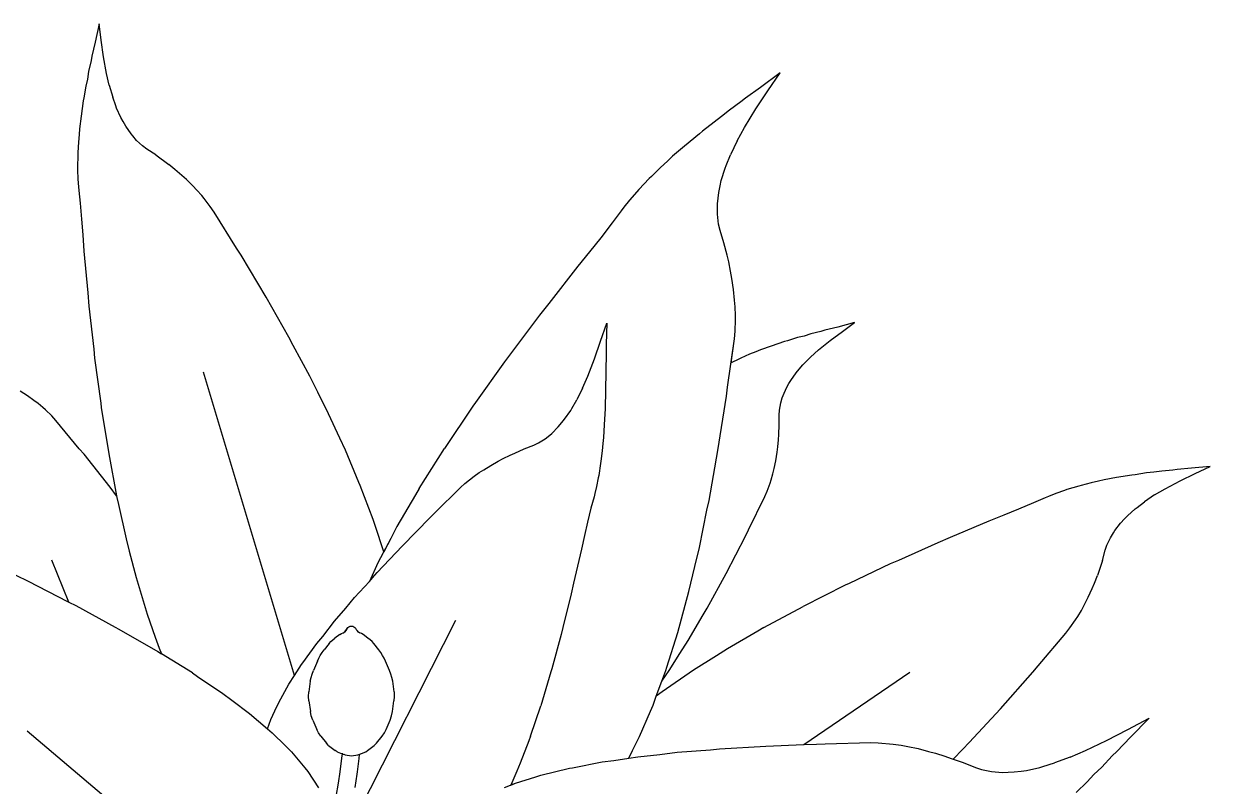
# Model space of a CAD drawing. Header units: metres. Extents: x 244.4 to 340.3, y -4.1 to 64.3.
# Drawn here: x 246.6963 to 247.1591, y 33.3142 to 33.6119 of the extents above; entities that cross this region are included whole.
import ezdxf

# ---------------------------------------------------------------- set-up
doc = ezdxf.new("R2010")
doc.units = ezdxf.units.M
doc.layers.add('Edges', color=7, linetype='Continuous')

msp = doc.modelspace()

# ---------------------------------------------------------------- linework, layer by layer
at = {"layer": 'Edges'}
for p, q in [((246.72565, 33.61191), (246.72411, 33.60476)), ((246.72647, 33.60547), (246.72565, 33.61191)), ((246.72411, 33.60476), (246.72286, 33.5993)), ((246.7274, 33.59898), (246.72647, 33.60547)), ((246.72256, 33.59753), (246.72161, 33.59331)), ((246.72286, 33.5993), (246.72256, 33.59753)), ((246.72858, 33.59249), (246.7274, 33.59898)), ((246.7211, 33.59025), (246.72049, 33.58747)), ((246.72161, 33.59331), (246.7211, 33.59025)), ((246.72964, 33.58786), (246.72858, 33.59249)), ((246.9913, 33.59275), (246.9837, 33.58706)), ((246.98654, 33.58573), (246.9913, 33.59275)), ((246.72049, 33.58747), (246.71978, 33.58298)), ((246.72964, 33.58786), (246.73098, 33.58324)), ((246.9837, 33.58706), (246.97786, 33.58283)), ((246.98187, 33.57865), (246.98654, 33.58573)), ((246.71953, 33.58175), (246.71868, 33.57576)), ((246.71978, 33.58298), (246.71953, 33.58175)), ((246.73221, 33.57982), (246.73098, 33.58324)), ((246.97606, 33.58136), (246.97158, 33.57815)), ((246.97786, 33.58283), (246.97606, 33.58136)), ((246.73252, 33.579), (246.73221, 33.57982)), ((246.73421, 33.57524), (246.73252, 33.579)), ((246.97158, 33.57815), (246.9685, 33.57565)), ((246.97749, 33.57145), (246.98187, 33.57865)), ((246.71868, 33.57576), (246.71807, 33.57089)), ((246.73501, 33.57378), (246.73421, 33.57524)), ((246.73609, 33.57188), (246.73501, 33.57378)), ((246.73814, 33.56889), (246.73609, 33.57188)), ((246.96558, 33.57354), (246.96112, 33.5699)), ((246.9685, 33.57565), (246.96558, 33.57354)), ((246.71791, 33.56865), (246.71761, 33.56571)), ((246.71807, 33.57089), (246.71791, 33.56865)), ((246.73882, 33.56808), (246.73814, 33.56889)), ((246.74033, 33.56636), (246.73882, 33.56808)), ((246.95985, 33.56897), (246.95404, 33.5641)), ((246.96112, 33.5699), (246.95985, 33.56897)), ((246.97459, 33.56619), (246.97749, 33.57145)), ((246.71761, 33.56571), (246.71742, 33.56166)), ((246.74267, 33.56419), (246.74033, 33.56636)), ((246.74433, 33.56295), (246.74267, 33.56419)), ((246.74778, 33.56069), (246.74433, 33.56295)), ((246.95404, 33.5641), (246.94941, 33.56015)), ((246.97459, 33.56619), (246.97199, 33.56074)), ((246.71735, 33.56067), (246.71727, 33.55584)), ((246.71742, 33.56166), (246.71735, 33.56067)), ((246.74778, 33.56069), (246.75287, 33.55699)), ((246.94739, 33.55822), (246.94468, 33.55582)), ((246.94941, 33.56015), (246.94739, 33.55822)), ((246.9703, 33.55652), (246.97199, 33.56074)), ((246.71727, 33.55584), (246.71731, 33.55484)), ((246.71731, 33.55484), (246.71738, 33.55125)), ((246.75528, 33.55506), (246.75287, 33.55699)), ((246.75706, 33.5535), (246.75528, 33.55506)), ((246.7598, 33.55107), (246.75706, 33.5535)), ((246.94468, 33.55582), (246.94116, 33.5523)), ((246.9684, 33.55065), (246.9699, 33.55552)), ((246.9699, 33.55552), (246.9703, 33.55652)), ((246.71738, 33.55125), (246.71762, 33.54825)), ((246.76225, 33.54861), (246.7598, 33.55107)), ((246.76387, 33.54694), (246.76225, 33.54861)), ((246.94028, 33.55148), (246.93625, 33.54724)), ((246.94116, 33.5523), (246.94028, 33.55148)), ((246.96741, 33.54603), (246.96794, 33.54864)), ((246.96794, 33.54864), (246.9684, 33.55065)), ((246.71762, 33.54825), (246.71772, 33.54681)), ((246.71772, 33.54681), (246.71825, 33.54185)), ((246.76573, 33.54483), (246.76387, 33.54694)), ((246.76667, 33.54366), (246.76573, 33.54483)), ((246.93547, 33.54631), (246.93262, 33.54309)), ((246.93625, 33.54724), (246.93547, 33.54631)), ((246.9669, 33.54161), (246.96741, 33.54603)), ((246.71825, 33.54185), (246.71883, 33.53559)), ((246.76907, 33.54059), (246.76667, 33.54366)), ((246.77055, 33.5384), (246.76907, 33.54059)), ((246.93041, 33.54025), (246.92934, 33.53893)), ((246.93262, 33.54309), (246.93041, 33.54025)), ((246.96687, 33.54031), (246.9669, 33.54161)), ((246.96691, 33.53752), (246.96687, 33.54031)), ((246.71883, 33.53559), (246.71932, 33.52945)), ((246.77934, 33.52424), (246.77055, 33.5384)), ((246.92934, 33.53893), (246.92585, 33.5342)), ((246.96737, 33.53365), (246.96691, 33.53752)), ((246.92585, 33.5342), (246.9214, 33.52838)), ((246.96794, 33.53117), (246.96737, 33.53365)), ((246.96941, 33.52634), (246.96794, 33.53117)), ((246.71932, 33.52945), (246.71974, 33.52306)), ((246.9214, 33.52838), (246.917, 33.52284)), ((246.97063, 33.5215), (246.96941, 33.52634)), ((246.71974, 33.52306), (246.72127, 33.50682)), ((246.7811, 33.5215), (246.77934, 33.52424)), ((246.79085, 33.50515), (246.7811, 33.5215)), ((246.917, 33.52284), (246.91238, 33.51725)), ((246.97129, 33.51891), (246.97063, 33.5215)), ((246.91238, 33.51725), (246.90108, 33.50264)), ((246.97205, 33.51526), (246.97129, 33.51891)), ((246.9725, 33.51245), (246.97205, 33.51526)), ((246.97319, 33.50815), (246.9725, 33.51245)), ((246.72127, 33.50682), (246.7217, 33.50165)), ((246.97357, 33.50405), (246.97319, 33.50815)), ((246.79975, 33.4895), (246.79085, 33.50515)), ((246.90108, 33.50264), (246.89746, 33.4981)), ((246.97381, 33.50133), (246.97357, 33.50405)), ((246.7217, 33.50165), (246.72359, 33.48492)), ((246.89746, 33.4981), (246.88623, 33.48303)), ((246.97394, 33.49806), (246.97381, 33.50133)), ((246.97391, 33.49631), (246.97394, 33.49806)), ((246.92131, 33.48798), (246.92369, 33.49503)), ((246.92369, 33.49503), (246.92351, 33.48686)), ((246.97381, 33.49186), (246.97391, 33.49631)), ((247.01386, 33.49352), (247.00883, 33.49229)), ((247.0204, 33.49523), (247.01386, 33.49352)), ((247.01563, 33.49181), (247.0204, 33.49523)), ((246.80141, 33.48634), (246.79975, 33.4895)), ((246.97087, 33.47009), (246.97352, 33.48885)), ((246.9722, 33.47953), (246.97352, 33.48885)), ((246.97352, 33.48885), (246.97381, 33.49186)), ((246.99815, 33.48936), (246.9942, 33.48811)), ((247.00068, 33.49), (246.99815, 33.48936)), ((247.00339, 33.49085), (247.00068, 33.49)), ((247.00726, 33.49179), (247.00339, 33.49085)), ((247.00631, 33.48459), (247.0109, 33.48829)), ((247.00883, 33.49229), (247.00726, 33.49179)), ((247.0109, 33.48829), (247.01563, 33.49181)), ((246.72359, 33.48492), (246.72395, 33.48137)), ((246.80788, 33.47435), (246.80141, 33.48634)), ((246.91888, 33.48104), (246.92131, 33.48798)), ((246.92351, 33.48686), (246.9235, 33.48073)), ((246.98186, 33.4838), (246.97938, 33.48286)), ((246.98372, 33.48459), (246.98186, 33.4838)), ((246.9879, 33.48606), (246.98372, 33.48459)), ((246.9931, 33.48781), (246.9879, 33.48606)), ((246.9942, 33.48811), (246.9931, 33.48781)), ((247.00316, 33.48177), (247.00631, 33.48459)), ((246.72395, 33.48137), (246.72631, 33.46381)), ((246.88384, 33.47991), (246.87254, 33.46404)), ((246.88623, 33.48303), (246.88384, 33.47991)), ((246.91628, 33.47429), (246.91888, 33.48104)), ((246.9235, 33.48073), (246.92338, 33.47875)), ((246.97526, 33.48103), (246.9722, 33.47953)), ((246.97608, 33.48137), (246.97526, 33.48103)), ((246.97938, 33.48286), (246.97608, 33.48137)), ((247.00316, 33.48177), (247.00016, 33.47872)), ((246.80195, 33.35751), (246.76645, 33.47585)), ((246.92338, 33.47875), (246.92342, 33.47411)), ((246.99547, 33.4727), (246.99758, 33.47567)), ((246.99758, 33.47567), (246.99807, 33.47626)), ((246.99807, 33.47626), (247.00016, 33.47872)), ((246.81099, 33.46803), (246.80788, 33.47435)), ((246.91426, 33.46962), (246.91628, 33.47429)), ((246.92342, 33.47411), (246.92325, 33.47076)), ((246.92325, 33.47076), (246.92327, 33.46775)), ((246.97043, 33.46646), (246.97087, 33.47009)), ((246.99248, 33.46678), (246.99378, 33.46974)), ((246.99378, 33.46974), (246.99472, 33.47142)), ((246.99472, 33.47142), (246.99547, 33.4727)), ((246.69771, 33.46671), (246.69492, 33.46848)), ((246.70022, 33.46487), (246.69771, 33.46671)), ((246.81522, 33.45966), (246.81099, 33.46803)), ((246.91426, 33.46962), (246.912, 33.46506)), ((246.92327, 33.46775), (246.92304, 33.46294)), ((246.9671, 33.44538), (246.97043, 33.46646)), ((246.9916, 33.4639), (246.99218, 33.46588)), ((246.99218, 33.46588), (246.99248, 33.46678)), ((246.70188, 33.46363), (246.70022, 33.46487)), ((246.70379, 33.46204), (246.70188, 33.46363)), ((246.70477, 33.46113), (246.70379, 33.46204)), ((246.70724, 33.45879), (246.70477, 33.46113)), ((246.72631, 33.46381), (246.72652, 33.46216)), ((246.72652, 33.46216), (246.72942, 33.444)), ((246.87147, 33.46258), (246.86036, 33.44609)), ((246.87254, 33.46404), (246.87147, 33.46258)), ((246.90728, 33.45751), (246.90966, 33.46099)), ((246.90966, 33.46099), (246.9101, 33.46176)), ((246.9101, 33.46176), (246.912, 33.46506)), ((246.92305, 33.46165), (246.9227, 33.45537)), ((246.92304, 33.46294), (246.92305, 33.46165)), ((246.99098, 33.45915), (246.9911, 33.46105)), ((246.9911, 33.46105), (246.9916, 33.4639)), ((246.70878, 33.45709), (246.70724, 33.45879)), ((246.71797, 33.44596), (246.70878, 33.45709)), ((246.81956, 33.45018), (246.81522, 33.45966)), ((246.90482, 33.45451), (246.90622, 33.45618)), ((246.90622, 33.45618), (246.90728, 33.45751)), ((246.99099, 33.45532), (246.99098, 33.45915)), ((246.8997, 33.4499), (246.90147, 33.45127)), ((246.90147, 33.45127), (246.90228, 33.45195)), ((246.90228, 33.45195), (246.90482, 33.45451)), ((246.9227, 33.45537), (246.9224, 33.45038)), ((246.99071, 33.44954), (246.99081, 33.45156)), ((246.99081, 33.45156), (246.99099, 33.45532)), ((246.82178, 33.44542), (246.81956, 33.45018)), ((246.89151, 33.44591), (246.89523, 33.44736)), ((246.89523, 33.44736), (246.89706, 33.44825)), ((246.89706, 33.44825), (246.8997, 33.4499)), ((246.92214, 33.4481), (246.92192, 33.44517)), ((246.9224, 33.45038), (246.92214, 33.4481)), ((246.99014, 33.44461), (246.99045, 33.44673)), ((246.99045, 33.44673), (246.99071, 33.44954)), ((246.7198, 33.44382), (246.71797, 33.44596)), ((246.72999, 33.43099), (246.7198, 33.44382)), ((246.72942, 33.444), (246.73249, 33.42768)), ((246.82705, 33.43285), (246.82178, 33.44542)), ((246.85052, 33.43049), (246.86036, 33.44609)), ((246.88142, 33.4411), (246.88337, 33.44218)), ((246.88337, 33.44218), (246.88599, 33.44346)), ((246.88599, 33.44346), (246.88791, 33.44429)), ((246.88791, 33.44429), (246.89151, 33.44591)), ((246.92192, 33.44517), (246.9214, 33.44116)), ((246.96362, 33.4258), (246.9671, 33.44538)), ((246.98967, 33.44134), (246.99014, 33.44461)), ((246.874, 33.43673), (246.87576, 33.43782)), ((246.87576, 33.43782), (246.87845, 33.43951)), ((246.87845, 33.43951), (246.88142, 33.4411)), ((246.9213, 33.44019), (246.92059, 33.43556)), ((246.9214, 33.44116), (246.9213, 33.44019)), ((246.98856, 33.43627), (246.98902, 33.4383)), ((246.98902, 33.4383), (246.98967, 33.44134)), ((247.14451, 33.43765), (247.1402, 33.43729)), ((247.14629, 33.43792), (247.14451, 33.43765)), ((247.15187, 33.43838), (247.14629, 33.43792)), ((247.15915, 33.43909), (247.15187, 33.43838)), ((247.15327, 33.43635), (247.15915, 33.43909)), ((246.82757, 33.43162), (246.82705, 33.43285)), ((246.86829, 33.43244), (246.87196, 33.4353)), ((246.87196, 33.4353), (246.874, 33.43673)), ((246.92038, 33.4346), (246.91976, 33.43125)), ((246.92059, 33.43556), (246.92038, 33.4346)), ((246.98746, 33.43262), (246.98789, 33.43388)), ((246.98789, 33.43388), (246.98856, 33.43627)), ((247.11558, 33.43331), (247.11269, 33.4327)), ((247.11777, 33.43384), (247.11558, 33.43331)), ((247.12259, 33.43473), (247.11777, 33.43384)), ((247.12856, 33.43575), (247.12259, 33.43473)), ((247.1298, 33.43588), (247.12856, 33.43575)), ((247.13429, 33.43657), (247.1298, 33.43588)), ((247.13713, 33.43684), (247.13429, 33.43657)), ((247.1402, 33.43729), (247.13713, 33.43684)), ((247.14154, 33.43039), (247.14736, 33.43349)), ((247.14736, 33.43349), (247.15327, 33.43635)), ((246.73249, 33.42768), (246.72999, 33.43099)), ((246.83255, 33.41839), (246.82757, 33.43162)), ((246.85052, 33.43049), (246.84909, 33.42799)), ((246.85671, 33.42097), (246.86663, 33.43093)), ((246.86663, 33.43093), (246.86829, 33.43244)), ((246.91907, 33.42848), (246.91878, 33.42719)), ((246.91976, 33.43125), (246.91907, 33.42848)), ((246.98541, 33.4273), (246.98633, 33.42941)), ((246.98633, 33.42941), (246.98746, 33.43262)), ((247.09884, 33.42852), (247.09606, 33.42738)), ((247.10225, 33.42968), (247.09884, 33.42852)), ((247.10319, 33.43003), (247.10225, 33.42968)), ((247.10781, 33.43142), (247.10319, 33.43003)), ((247.10877, 33.43165), (247.10781, 33.43142)), ((247.11269, 33.4327), (247.10877, 33.43165)), ((247.13745, 33.42798), (247.14154, 33.43039)), ((246.73249, 33.42768), (246.73263, 33.42694)), ((246.73263, 33.42694), (246.73323, 33.42428)), ((246.73323, 33.42428), (246.73619, 33.41085)), ((246.84909, 33.42799), (246.84189, 33.41561)), ((246.91878, 33.42719), (246.91756, 33.42277)), ((246.96278, 33.42196), (246.96362, 33.4258)), ((246.979, 33.41437), (246.98541, 33.4273)), ((247.09016, 33.42484), (247.08437, 33.42238)), ((247.09472, 33.42685), (247.09016, 33.42484)), ((247.09606, 33.42738), (247.09472, 33.42685)), ((247.13057, 33.42308), (247.13346, 33.42529)), ((247.13745, 33.42798), (247.13346, 33.42529)), ((246.84391, 33.40799), (246.85477, 33.41913)), ((246.85477, 33.41913), (246.85671, 33.42097)), ((246.91756, 33.42277), (246.91618, 33.41732)), ((246.95986, 33.40745), (246.96278, 33.42196)), ((247.07867, 33.42005), (247.07271, 33.41771)), ((247.08437, 33.42238), (247.07867, 33.42005)), ((247.12567, 33.41858), (247.12682, 33.41978)), ((247.12682, 33.41978), (247.12988, 33.42254)), ((247.12988, 33.42254), (247.13057, 33.42308)), ((246.83332, 33.41602), (246.83255, 33.41839)), ((246.83671, 33.40572), (246.83332, 33.41602)), ((246.84189, 33.41561), (246.83946, 33.41096)), ((246.91618, 33.41732), (246.915, 33.41212)), ((246.97779, 33.41183), (246.979, 33.41437)), ((247.07271, 33.41771), (247.0577, 33.41131)), ((247.12197, 33.41411), (247.12419, 33.41697)), ((247.12419, 33.41697), (247.12567, 33.41858)), ((246.73619, 33.41085), (246.73747, 33.40597)), ((246.83946, 33.41096), (246.83444, 33.40141)), ((246.83946, 33.41096), (246.83671, 33.40572)), ((246.915, 33.41212), (246.91393, 33.40685)), ((246.97024, 33.39729), (246.97779, 33.41183)), ((247.0577, 33.41131), (247.05291, 33.40933)), ((247.11886, 33.40837), (247.12022, 33.41125)), ((247.12022, 33.41125), (247.12139, 33.41322)), ((247.12139, 33.41322), (247.12197, 33.41411)), ((246.73747, 33.40597), (246.74012, 33.39571)), ((246.83416, 33.39767), (246.84391, 33.40799)), ((246.91393, 33.40685), (246.91078, 33.39354)), ((246.95804, 33.40003), (246.95986, 33.40745)), ((247.05291, 33.40933), (247.03754, 33.40244)), ((247.11709, 33.40244), (247.11818, 33.40641)), ((247.11818, 33.40641), (247.11886, 33.40837)), ((246.71383, 33.38612), (246.7072, 33.40254)), ((246.83444, 33.40141), (246.83111, 33.39422)), ((247.03427, 33.40102), (247.01827, 33.39343)), ((247.03754, 33.40244), (247.03427, 33.40102)), ((247.11709, 33.40244), (247.11511, 33.39646)), ((246.69314, 33.39667), (246.69798, 33.39437)), ((246.74012, 33.39571), (246.74441, 33.38149)), ((246.83232, 33.39556), (246.83416, 33.39767)), ((246.9558, 33.39029), (246.95804, 33.40003)), ((246.96283, 33.38378), (246.97024, 33.39729)), ((247.114, 33.39357), (247.11511, 33.39646)), ((246.69798, 33.39437), (246.71336, 33.38636)), ((246.82537, 33.38792), (246.83111, 33.39422)), ((246.83111, 33.39422), (246.83232, 33.39556)), ((246.91078, 33.39354), (246.90989, 33.38942)), ((247.01675, 33.39273), (247.00033, 33.38445)), ((247.01827, 33.39343), (247.01675, 33.39273)), ((247.11157, 33.38806), (247.11305, 33.39141)), ((247.11305, 33.39141), (247.114, 33.39357)), ((246.82198, 33.38382), (246.82537, 33.38792)), ((246.90989, 33.38942), (246.90653, 33.37618)), ((246.95283, 33.37961), (246.9558, 33.39029)), ((247.10997, 33.38498), (247.11157, 33.38806)), ((246.71336, 33.38636), (246.71383, 33.38612)), ((246.71383, 33.38612), (246.71655, 33.38478)), ((246.71655, 33.38478), (246.73199, 33.37635)), ((246.81754, 33.3787), (246.82198, 33.38382)), ((246.96127, 33.38117), (246.96283, 33.38378)), ((246.98505, 33.3762), (247.00033, 33.38445)), ((247.10743, 33.38051), (247.10887, 33.38292)), ((247.10887, 33.38292), (247.10997, 33.38498)), ((246.74441, 33.38149), (246.74755, 33.3725)), ((246.81292, 33.37277), (246.81754, 33.3787)), ((246.82508, 33.30061), (246.86487, 33.37904)), ((246.95143, 33.37431), (246.95283, 33.37961)), ((246.95544, 33.37115), (246.96127, 33.38117)), ((247.10441, 33.37605), (247.1066, 33.37925)), ((247.1066, 33.37925), (247.10743, 33.38051)), ((246.73199, 33.37635), (246.73341, 33.37561)), ((246.73341, 33.37561), (246.7486, 33.36683)), ((246.81065, 33.36997), (246.81292, 33.37277)), ((246.81956, 33.3735), (246.81767, 33.37209)), ((246.81956, 33.3735), (246.82019, 33.37389)), ((246.82019, 33.37389), (246.82086, 33.3742)), ((246.82081, 33.37398), (246.82131, 33.3744)), ((246.82086, 33.3742), (246.82131, 33.3744)), ((246.82131, 33.3744), (246.82134, 33.37442)), ((246.82134, 33.37442), (246.82138, 33.37446)), ((246.82138, 33.37446), (246.82189, 33.375)), ((246.8215, 33.3745), (246.82138, 33.37446)), ((246.82189, 33.375), (246.82139, 33.37436)), ((246.82178, 33.3747), (246.82154, 33.37455)), ((246.82189, 33.375), (246.82196, 33.37508)), ((246.82196, 33.37508), (246.82247, 33.37585)), ((246.82235, 33.37558), (246.82196, 33.37508)), ((246.82247, 33.37585), (246.82277, 33.37623)), ((246.82277, 33.37623), (246.82316, 33.37653)), ((246.82316, 33.37653), (246.82362, 33.37671)), ((246.82362, 33.37671), (246.82412, 33.37678)), ((246.82412, 33.37678), (246.82461, 33.37671)), ((246.82461, 33.37671), (246.82507, 33.37653)), ((246.82507, 33.37653), (246.82547, 33.37623)), ((246.82547, 33.37623), (246.82577, 33.37585)), ((246.82627, 33.37508), (246.82577, 33.37585)), ((246.82634, 33.375), (246.82627, 33.37508)), ((246.82686, 33.37446), (246.82634, 33.375)), ((246.82669, 33.37455), (246.82634, 33.375)), ((246.82669, 33.37455), (246.82646, 33.3747)), ((246.82673, 33.3745), (246.82669, 33.37455)), ((246.82684, 33.37436), (246.82673, 33.3745)), ((246.82686, 33.37446), (246.82673, 33.3745)), ((246.8269, 33.37442), (246.82686, 33.37446)), ((246.82693, 33.3744), (246.8269, 33.37442)), ((246.82738, 33.3742), (246.82693, 33.3744)), ((246.82743, 33.37398), (246.82693, 33.3744)), ((246.82805, 33.37389), (246.82738, 33.3742)), ((246.82868, 33.3735), (246.82805, 33.37389)), ((246.83056, 33.37209), (246.82868, 33.3735)), ((246.9059, 33.37345), (246.90224, 33.36008)), ((246.90653, 33.37618), (246.9059, 33.37345)), ((246.94712, 33.36076), (246.95143, 33.37431)), ((246.98271, 33.37482), (246.97081, 33.36791)), ((246.98505, 33.3762), (246.98271, 33.37482)), ((247.09195, 33.36128), (247.10277, 33.37396)), ((247.10277, 33.37396), (247.10441, 33.37605)), ((246.74755, 33.3725), (246.74908, 33.36818)), ((246.74908, 33.36818), (246.74997, 33.36599)), ((246.8052, 33.36242), (246.81065, 33.36997)), ((246.81539, 33.36994), (246.81343, 33.36745)), ((246.81539, 33.36994), (246.81609, 33.37073)), ((246.81609, 33.37073), (246.81685, 33.37144)), ((246.81685, 33.37144), (246.81767, 33.37209)), ((246.83139, 33.37144), (246.83056, 33.37209)), ((246.83215, 33.37073), (246.83139, 33.37144)), ((246.83284, 33.36994), (246.83215, 33.37073)), ((246.8348, 33.36745), (246.83284, 33.36994)), ((246.95222, 33.36612), (246.95544, 33.37115)), ((246.97081, 33.36791), (246.96655, 33.36522)), ((246.7486, 33.36683), (246.74997, 33.36599)), ((246.76206, 33.3585), (246.74997, 33.36599)), ((246.81082, 33.36303), (246.81135, 33.3642)), ((246.81135, 33.3642), (246.81197, 33.36533)), ((246.81197, 33.36533), (246.81266, 33.36642)), ((246.81266, 33.36642), (246.81343, 33.36745)), ((246.83558, 33.36642), (246.8348, 33.36745)), ((246.83627, 33.36533), (246.83558, 33.36642)), ((246.83688, 33.3642), (246.83627, 33.36533)), ((246.83742, 33.36303), (246.83688, 33.3642)), ((246.94804, 33.35941), (246.95222, 33.36612)), ((246.96655, 33.36522), (246.95758, 33.35957)), ((246.80195, 33.35751), (246.80469, 33.36173)), ((246.80469, 33.36173), (246.8052, 33.36242)), ((246.80878, 33.35807), (246.80928, 33.35942)), ((246.81082, 33.36303), (246.80928, 33.35942)), ((246.83895, 33.35942), (246.83742, 33.36303)), ((246.83946, 33.35807), (246.83895, 33.35942)), ((246.90193, 33.35886), (246.89796, 33.34563)), ((246.90224, 33.36008), (246.90193, 33.35886)), ((246.94517, 33.35524), (246.94672, 33.35946)), ((246.94517, 33.35524), (246.94804, 33.35941)), ((246.95758, 33.35957), (246.94534, 33.35116)), ((246.94672, 33.35946), (246.94712, 33.36076)), ((247.00057, 33.33053), (247.04194, 33.35885)), ((247.07727, 33.34452), (247.08988, 33.35878)), ((247.08988, 33.35878), (247.09195, 33.36128)), ((246.76206, 33.3585), (246.7641, 33.35709)), ((246.7641, 33.35709), (246.77397, 33.35045)), ((246.79897, 33.35271), (246.79974, 33.35411)), ((246.79974, 33.35411), (246.80195, 33.35751)), ((246.80803, 33.35529), (246.80746, 33.35109)), ((246.80803, 33.35529), (246.80836, 33.35669)), ((246.80836, 33.35669), (246.80878, 33.35807)), ((246.83988, 33.35669), (246.83946, 33.35807)), ((246.84021, 33.35529), (246.83988, 33.35669)), ((246.84077, 33.35109), (246.84021, 33.35529)), ((246.94304, 33.34943), (246.94517, 33.35524)), ((246.77397, 33.35045), (246.77743, 33.34782)), ((246.79576, 33.34701), (246.79897, 33.35271)), ((246.80739, 33.34933), (246.80746, 33.35109)), ((246.84077, 33.35109), (246.84085, 33.34933)), ((246.94176, 33.34593), (246.94304, 33.34943)), ((246.94534, 33.35116), (246.94304, 33.34943)), ((246.77743, 33.34782), (246.78435, 33.34266)), ((246.79421, 33.34369), (246.79576, 33.34701)), ((246.80753, 33.34757), (246.80739, 33.34933)), ((246.80753, 33.34757), (246.8081, 33.34339)), ((246.84014, 33.34339), (246.8407, 33.34757)), ((246.84085, 33.34933), (246.8407, 33.34757)), ((246.89401, 33.33381), (246.89796, 33.34563)), ((246.94076, 33.34361), (246.94176, 33.34593)), ((246.78435, 33.34266), (246.79138, 33.33668)), ((246.79138, 33.33668), (246.79268, 33.34033)), ((246.79268, 33.34033), (246.79421, 33.34369)), ((246.80845, 33.34172), (246.8081, 33.34339)), ((246.809, 33.34011), (246.80845, 33.34172)), ((246.83923, 33.34011), (246.83979, 33.34172)), ((246.83979, 33.34172), (246.84014, 33.34339)), ((246.9365, 33.33362), (246.94076, 33.34361)), ((247.06506, 33.33128), (247.07727, 33.34452)), ((247.12698, 33.33642), (247.13532, 33.34085)), ((247.13532, 33.34085), (247.12804, 33.33347)), ((246.78296, 33.26361), (246.69765, 33.3357)), ((246.79138, 33.33668), (246.79324, 33.3351)), ((246.809, 33.34011), (246.81057, 33.33643)), ((246.81126, 33.33508), (246.81057, 33.33643)), ((246.83698, 33.33508), (246.83767, 33.33643)), ((246.83767, 33.33643), (246.83923, 33.34011)), ((247.11868, 33.33212), (247.12698, 33.33642)), ((246.79324, 33.3351), (246.79842, 33.33002)), ((246.81213, 33.33383), (246.81126, 33.33508)), ((246.81213, 33.33383), (246.81433, 33.33104)), ((246.8152, 33.33016), (246.81433, 33.33104)), ((246.83304, 33.33016), (246.8339, 33.33104)), ((246.8339, 33.33104), (246.8361, 33.33383)), ((246.8361, 33.33383), (246.83698, 33.33508)), ((246.8933, 33.332), (246.89, 33.32323)), ((246.89401, 33.33381), (246.8933, 33.332)), ((246.93379, 33.32818), (246.9365, 33.33362)), ((247.0089, 33.33075), (247.02675, 33.33131)), ((247.02675, 33.33131), (247.0296, 33.33126)), ((247.0296, 33.33126), (247.03548, 33.33071)), ((247.06256, 33.32874), (247.06506, 33.33128)), ((247.11041, 33.32815), (247.11868, 33.33212)), ((247.12804, 33.33347), (247.12269, 33.32781)), ((246.79842, 33.33002), (246.80069, 33.32774)), ((246.80069, 33.32774), (246.80597, 33.32147)), ((246.8152, 33.33016), (246.81781, 33.3282)), ((246.81853, 33.3277), (246.81781, 33.3282)), ((246.81853, 33.3277), (246.82045, 33.32693)), ((246.82045, 33.32693), (246.82028, 33.3252)), ((246.82047, 33.32713), (246.82045, 33.32693)), ((246.82045, 33.32693), (246.82123, 33.32662)), ((246.82165, 33.32647), (246.82123, 33.32662)), ((246.82165, 33.32647), (246.82412, 33.32615)), ((246.82412, 33.32615), (246.82658, 33.32647)), ((246.82658, 33.32647), (246.82701, 33.32662)), ((246.82709, 33.32665), (246.82695, 33.32514)), ((246.82701, 33.32662), (246.82971, 33.3277)), ((246.82709, 33.32665), (246.82971, 33.3277)), ((246.82971, 33.3277), (246.83043, 33.3282)), ((246.83043, 33.3282), (246.83304, 33.33016)), ((246.93232, 33.32524), (246.93379, 33.32818)), ((246.93587, 33.32579), (246.94445, 33.32666)), ((246.94445, 33.32666), (246.95115, 33.3275)), ((246.95115, 33.3275), (246.96423, 33.3285)), ((246.96423, 33.3285), (246.96776, 33.32886)), ((246.96776, 33.32886), (246.98577, 33.3299)), ((246.98577, 33.3299), (247.00057, 33.33053)), ((247.00057, 33.33053), (247.00551, 33.33074)), ((247.00551, 33.33074), (247.0089, 33.33075)), ((247.03548, 33.33071), (247.0386, 33.33025)), ((247.0386, 33.33025), (247.04119, 33.32973)), ((247.04119, 33.32973), (247.04515, 33.32894)), ((247.04515, 33.32894), (247.04928, 33.32783)), ((247.04928, 33.32783), (247.05202, 33.32713)), ((247.05202, 33.32713), (247.05556, 33.32603)), ((247.05882, 33.32486), (247.06256, 33.32874)), ((247.10447, 33.32558), (247.11041, 33.32815)), ((247.12269, 33.32781), (247.12086, 33.32608)), ((246.82028, 33.3252), (246.81963, 33.31992)), ((246.82695, 33.32514), (246.8263, 33.31984)), ((246.89, 33.32323), (246.88861, 33.3201)), ((246.9103, 33.32149), (246.92191, 33.32373)), ((246.92191, 33.32373), (246.92645, 33.32434)), ((246.92645, 33.32434), (246.93232, 33.32524)), ((246.93232, 33.32524), (246.93587, 33.32579)), ((247.05556, 33.32603), (247.05805, 33.32513)), ((247.05805, 33.32513), (247.06279, 33.32349)), ((247.05882, 33.32486), (247.06279, 33.32349)), ((247.06279, 33.32349), (247.0675, 33.32159)), ((247.08747, 33.32047), (247.09269, 33.32162)), ((247.09269, 33.32162), (247.09378, 33.32194)), ((247.09378, 33.32194), (247.09841, 33.32334)), ((247.10447, 33.32558), (247.09841, 33.32334)), ((247.11684, 33.32176), (247.11377, 33.31881)), ((247.12086, 33.32608), (247.11684, 33.32176)), ((246.80597, 33.32147), (246.80705, 33.32001)), ((246.80705, 33.32001), (246.81123, 33.3136)), ((246.81963, 33.31992), (246.81895, 33.31548)), ((246.82619, 33.319), (246.82539, 33.31371)), ((246.8263, 33.31984), (246.82619, 33.319)), ((246.88861, 33.3201), (246.88629, 33.31473)), ((246.88815, 33.31548), (246.89608, 33.31795)), ((246.89608, 33.31795), (246.89801, 33.31856)), ((246.89801, 33.31856), (246.90922, 33.3213)), ((246.90922, 33.3213), (246.9103, 33.32149)), ((247.0675, 33.32159), (247.06996, 33.32082)), ((247.06996, 33.32082), (247.07384, 33.32004)), ((247.07384, 33.32004), (247.07666, 33.31976)), ((247.07666, 33.31976), (247.078, 33.31969)), ((247.078, 33.31969), (247.08259, 33.31984)), ((247.08259, 33.31984), (247.08533, 33.32017)), ((247.08533, 33.32017), (247.08747, 33.32047)), ((247.11377, 33.31881), (247.11117, 33.31601)), ((246.81895, 33.31548), (246.81801, 33.3102)), ((246.88383, 33.31375), (246.88815, 33.31548)), ((246.88629, 33.31473), (246.88815, 33.31548)), ((247.11117, 33.31601), (247.10677, 33.31177))]:
    msp.add_line(p, q, dxfattribs=at)

doc.saveas('drawing.dxf')
